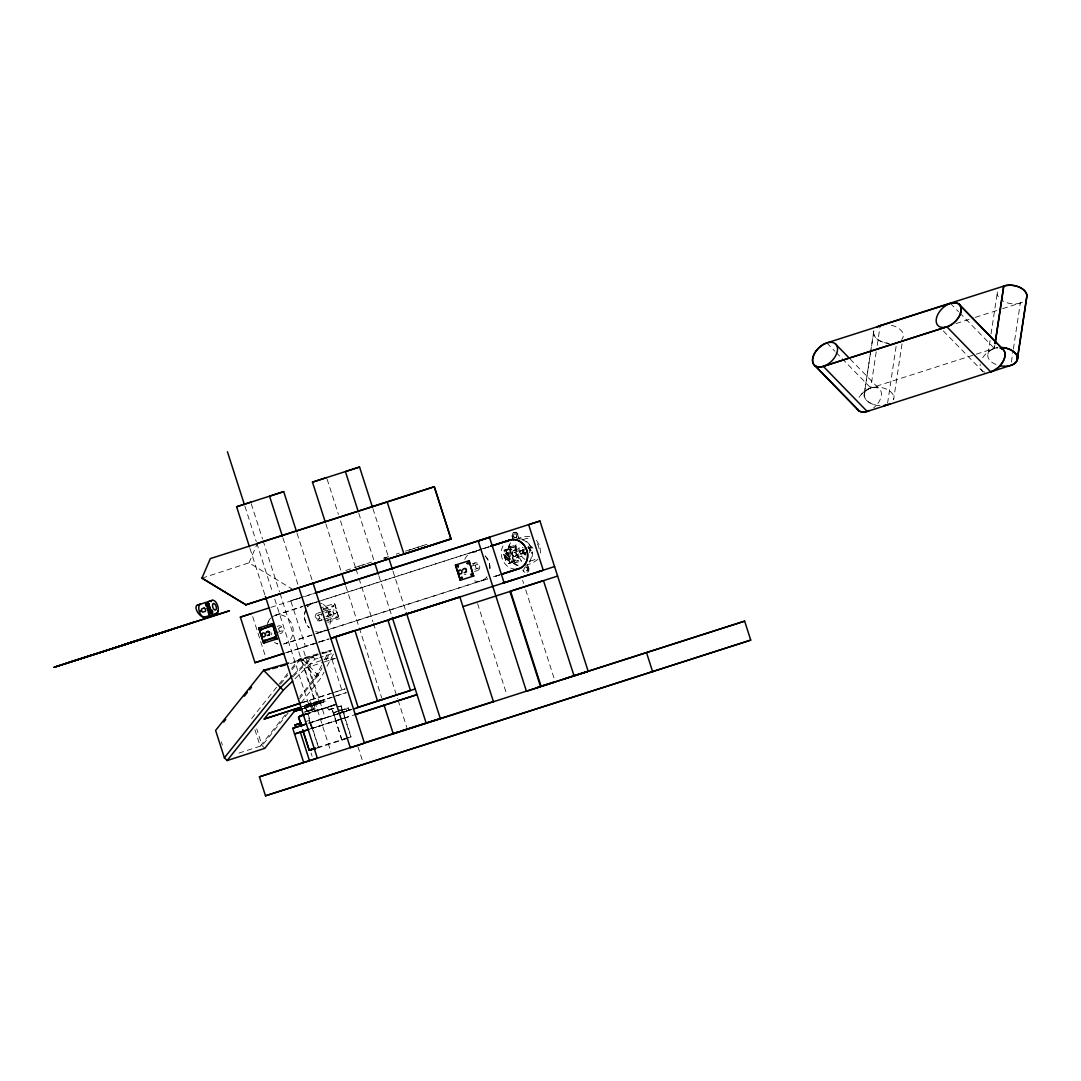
<?xml version="1.0" encoding="UTF-8"?>
<svg xmlns="http://www.w3.org/2000/svg" width="1081" height="1081" viewBox="0 0 1081 1081"><rect width="100%" height="100%" fill="white"/><g stroke="black" fill="none" stroke-linecap="round" stroke-linejoin="round"><path stroke-width="0.75" stroke-dasharray="5 3.75" d="M323.476 609.387L323.435 608.887M333.205 606.657C333.448 604.09 333.718 607.441 333.961 606.157M336.786 617.819C337.137 615.292 337.258 618.616 337.542 617.319M509.948 549.918L510.462 546.716L508.935 547.202L508.273 548.783L509.705 548.324L509.948 549.918L511.948 549.256L508.421 549.716L512.205 561.485L515.529 560.417L512.583 554.864L511.948 549.256M510.691 548.999L511.299 555.283L514.461 560.769M515.691 545.094L515.745 552.269L516.556 552.013L516.732 544.675L514.624 545.378M540.541 553.094L539.96 546.094L536.352 540.068M308.099 714.055L318.611 747.593L307.531 714.514L308.963 712.906L305.977 713.865M342.042 740.147L331.894 708.541L341.65 739.742L345.028 739.174M346.515 738.688L351.068 736.688L341.231 706.028L336.367 707.082M870.327 353.852L864.381 393.227L873.894 330.908A14.958 9.161 8.6 0 0 888.109 343.272M870.583 352.217L873.799 330.881M876.205 351.825L870.745 387.998A15.053 9.216 8.6 0 0 864.368 396.849A15.053 9.216 8.6 0 0 876.096 405.24M877.245 345.325L880.177 325.584M887.569 403.281L896.19 345.812M902.027 343.826L893.595 399.592A14.958 9.161 8.6 0 0 880.677 387.403A14.958 9.161 8.6 0 0 864.192 394.822A14.958 9.161 8.6 0 0 879.988 405.713M988.061 353.703L990.047 340.583M991.034 334.015L997.479 291.37A14.958 9.161 8.6 0 0 999.682 298.491M1011.397 362.094L1013.073 350.555M1013.383 348.974L1020.315 303.045A15.053 9.216 8.6 0 0 1023.261 301.721A14.958 9.161 8.6 0 1 1002.222 300.545M504.489 556.931L505.368 559.188L504.53 556.85L508.881 555.458L509.962 559.066L505.286 559.931L509.597 557.931L508.8 555.458M326.989 620.17L337.177 616.711M516.245 544.838C510.259 549.661 529.555 572.335 517.475 554.864L516.664 555.121L517.596 557.174L521.393 560.877M520.042 551.053L519.975 551.283A2.392 2.081 72 0 0 520.704 553.567L524.123 552.472A2.392 2.081 72 0 0 523.393 550.188L520.042 551.053L523.001 550.094M248.995 562.89L257.359 543.351M350.987 737.242L340.839 705.636M331.894 708.541L329.34 709.352L326.394 707.893L329.07 709.96L335.299 707.42M321.598 665.396L315.787 676.571L299.923 696.434M324.678 659.464L328.529 652.046L331.232 650.235L325.057 662.113M299.505 698.718L318.206 675.301L322.03 667.923M301.167 702.785L320.908 678.057L323.976 672.166M327.03 666.261L333.934 653.005L319.787 657.586M509.597 557.931L509.962 559.066M287.546 673.544L251.414 718.797L253.292 718.176M291.667 668.369L298.897 659.315L320.206 653.113M280.438 684.192L287.735 675.044M291.911 669.815L301.315 658.045L320.908 678.057M285.289 714.771L260.21 746.187L254.832 729.445M288.222 712.852L262.088 745.579L236.955 753.727M293.491 674.828L312.382 656.356L320.233 653.802M293.005 676.679L313.058 657.059L312.382 656.356L290.357 662.639M295.018 678.746L315.084 659.113L318.219 658.099M323.03 608.941L333.597 605.549M537.838 559.404L532.447 563.147L524.907 565.593M307.247 705.839L306.382 705.488L307.126 704.826M301.315 658.045L299.248 659.68L320.76 654.073M522.096 539.703A13.35 11.58 72 0 1 529.717 545.783L530.339 545.419L531.838 548.729L532.365 552.35A13.958 12.107 72 0 1 529.582 562.134M316.976 674.301L319.665 672.49M503.814 554.337L504.57 556.715L503.881 554.337L508.084 552.999L508.773 555.364L508.016 552.999M505.759 560.417L505.395 559.282M515.542 546.418L504.003 550.54L508.313 563.579L518.299 560.499M308.382 705.366L308.099 704.312L307.207 704.798L309.477 704.069L309.207 705.096M300.788 661.248L303.193 659.978M318.206 675.301L315.787 676.571L298.897 659.315M337.258 617.67L326.989 620.94M308.382 705.785C299.748 706.92 317.233 700.934 309.815 704.38M312.233 705.636L311.477 703.218L310.044 703.677M306.666 704.758L305.504 705.771L307.531 705.123L302.869 706.636L314.909 702.718M324.043 699.826L321.665 700.596L322.233 702.447L325.246 701.488L324.732 699.61L324.03 699.826L314.666 702.812L315.26 704.663L319.557 703.272L308.004 667.22L304.707 668.274L314.503 698.758L345.082 688.854L332.408 692.907M309.558 700.339L311.125 704.582L309.99 704.961M306.234 706.474L308.707 705.677C306.288 705.393 308.112 711.784 310.139 710.136M309.842 710.649C306.936 713.311 304.653 706.217 308.558 706.663M304.166 708.258L306.288 707.569M312.058 705.542L313.436 709.501L312.017 709.96L313.436 709.501M312.585 705.515L316.287 704.326M325.246 701.488L314.72 704.826M305.572 707.798C306.936 718.824 324.692 699.15 306.031 707.636M309.098 710.474L309.801 710.244M310.896 709.906C314.098 709.758 308.693 705.42 311.125 704.582M307.747 711.325L311.841 710.014M312.936 711.663C329.854 704.744 293.1 715.109 308.18 711.176M341.515 710.163C339.529 709.758 343.082 711.271 342.245 712.433M345.15 708.974C352.757 712.663 334.07 713.095 345.163 708.974M342.691 712.271L342.339 709.866L348.285 707.96L349.014 710.244L334.164 715.027L336.002 720.73L339.137 719.703M311.909 703.082L310.652 703.488M305.531 705.758L306.22 705.528M304.545 706.096L305.22 707.906M305.95 705.636L306.693 705.38L305.95 705.636L306.423 707.515M307.436 705.15L307.855 707.042M310.274 704.231L315.693 702.474L316.22 704.366L318.625 703.609M312.977 703.353L313.666 705.177M314.436 702.907C317.611 698.542 317.976 707.366 317.314 701.947M316.247 702.299C314.125 703.285 320.044 699.92 318.719 703.569M319.273 701.353L320.571 700.934L321.192 702.785M323.043 700.15L323.665 701.988L303.612 708.406M307.666 706.015L309.45 705.136M306.545 707.487L307.882 706.879M312.45 705.569L310.058 706.19M314.828 702.745L314.125 702.974L314.828 704.826L317.003 704.082M319.179 701.393L319.76 703.245L320.976 702.853M201.971 578.146L249.035 562.809L292.937 589.537M345.771 570.457L352.109 568.403M358.446 566.349L372.702 561.728M383.782 558.12L386.485 557.255M409.226 550.08L423.63 545.405M315.301 643.141L305.41 646.343L290.775 600.793L302.085 597.117M513.38 540.446L512.178 536.703A3.392 2.946 72 0 1 513.907 532.487L514.232 532.379A3.392 2.946 72 0 1 518.11 534.811L518.988 538.689A13.958 12.107 72 0 1 530.149 545.473L530.339 545.419M512.178 536.703L512.502 536.595A3.392 2.946 72 0 1 514.232 532.379M513.907 532.487A3.392 2.946 72 0 1 517.772 534.906L518.11 534.811M275.452 615.184L302.626 606.482L275.479 615.278M313.152 602.955L303.72 606.009L313.179 603.049A15.053 13.067 72 0 0 307.545 606.86A14.958 12.972 72 0 1 316.53 602.509M515.583 537.703A2 1.73 72 0 0 516.096 534.406A2 1.73 72 0 0 513.245 535.311A2 1.73 72 0 0 515.583 537.703L515.907 537.595A2 1.73 72 0 0 516.421 534.298A2 1.73 72 0 0 513.57 535.203A2 1.73 72 0 0 515.907 537.595M481.545 549.202L318.652 601.468M483.112 548.689L489.396 546.648M489.423 546.743L472.154 552.35A15.053 13.067 72 0 1 478.951 552.188M516.367 539.027L523.907 536.581L530.487 536.5M334.624 603.455L339.029 618.791L334.624 603.455L320.976 607.833M508.935 547.202L516.732 544.675M510.651 542.811A13.958 12.107 72 0 0 507.989 549.026L508.151 549.81L505.678 550.607L509.462 562.377L511.935 561.58L512.448 562.255M505.678 550.607L511.745 548.648M317.855 613.089L320.679 612.17M322.084 611.711L329.151 609.414M472.329 563.823L475.154 562.904M514.015 550.297L522.501 547.554M505.8 553.283L508.029 552.567L510.218 559.404L508.002 560.12L505.8 553.283L506.516 553.053M508.029 552.567L507.327 552.796L509.516 559.634L510.218 559.404M317.274 615.346L323.435 613.346M324.976 612.846L334.232 609.846M470.289 566.579L476.451 564.579M513.934 552.418L526.271 548.418M527.812 547.918L530.893 546.918M275.087 633.209L281.263 631.209M318.233 619.21A2 1.73 72 0 0 318.976 615.994A2 1.73 72 0 0 316.044 616.643A2 1.73 72 0 0 318.233 619.21L324.395 617.21M325.935 616.711L335.191 613.711A2 1.73 72 0 0 335.934 610.481A2 1.73 72 0 0 333.016 611.143A2 1.73 72 0 0 335.191 613.711M520.893 553.715L524.136 552.972A2.392 2.081 72 0 0 525.744 553.202M474.843 569.282L477.924 568.282M514.894 556.296A2 1.73 72 0 0 515.637 553.067A2 1.73 72 0 0 512.718 553.715A2 1.73 72 0 0 514.894 556.296L528.771 551.783M319.53 620.872L322.368 619.954M323.773 619.494L330.84 617.197A3.986 3.459 72 0 0 332.529 610.819A3.986 3.459 72 0 0 326.624 611.9A3.986 3.459 72 0 0 330.84 617.197M508.002 560.12L508.705 559.89M529.177 561.728A13.35 11.58 72 0 0 531.838 552.364L532.028 552.296M474.505 571.498L477.343 570.579M516.704 557.81L525.19 555.053M326.773 620.872L327.678 620.71L327.016 620.426M513.326 560.458L515.61 562.755L514.097 563.242L512.624 562.35L514.056 561.89L513.326 560.458L515.326 559.809M509.462 562.377L515.529 560.417M514.097 563.242L521.88 560.715M328.746 629.574L284.627 643.749L315.03 634.128M528.771 568.025A3.392 2.946 72 0 1 527.042 572.241A3.392 2.946 72 0 1 523.163 569.809L522.839 569.917A3.392 2.946 72 0 0 526.704 572.349A3.392 2.946 72 0 0 528.433 568.133L527.569 564.282M297.87 648.978L302.585 647.451L325.232 717.987L309.707 722.932M321.8 653.302L331.232 650.235L321.773 652.708M320.841 660.64L309.882 664.193L310.585 666.396L306.207 667.801M323.976 659.626L331.799 657.086L332.516 659.275L330.3 659.978M304.707 668.274L322.773 662.423M324.273 661.937L335.286 658.37L332.516 659.275M313.517 679.422L315.395 678.814M309.598 704.447L307.963 704.974M319.017 701.501L335.056 696.299M336.664 695.772L346.298 692.651L333.759 696.664M309.761 704.92L308.112 705.447M310.098 705.231L308.342 705.798M311.112 704.907L311.936 704.65L309.801 705.325M303.369 708.514L315.503 704.569M335.623 704.366L326.286 707.717L333.637 705.015M317.909 710.055L325.246 708.014L314.517 711.136M305.112 721.797L309.139 720.487L311.706 728.459L342.258 718.676M334.691 714.865L333.961 712.582L337.988 711.284M338.312 711.176L348.285 707.96M309.869 722.77L312.22 728.297M340.704 719.203L345.42 717.662L343.596 711.974M348.271 737.593L341.65 739.742M307.423 704.515L308.274 704.244M308.99 704.028L309.828 703.758M306.842 705.325L308.45 704.812M309.261 704.569L311.909 703.704M310.747 705.974L312.328 705.609M304.707 708.082L307.045 707.325M316.571 704.231L314.855 704.812M311.342 710.176L315.368 708.879M307.774 713.298L305.315 714.095L311.139 712.217M956.063 323.53L973.778 317.936M975.332 317.368L1001.06 309.207M1002.614 308.639L1020.315 303.045M354.406 567.701L365.27 564.228M383.877 558.269L389.917 556.161M396.159 554.161L399.281 553.161M405.524 551.175L427.373 544.175M290.775 600.793L313.341 593.523M270.899 607.373L303.099 597.023M304.653 596.577L314.287 593.496M477.87 550.351L304.234 605.968L317.057 601.982M479.437 549.743L489.058 546.77M511.732 547.648L513.948 546.959M504.286 550.053L507.867 548.918L507.908 549.891M323.624 609.711L333.678 606.509M515.745 552.269L516.556 552.013M504.57 556.715L508.773 555.364M504.962 557.945L509.192 556.701M516.664 555.121L517.475 554.864M508.638 563.633L512.218 562.485L511.691 561.661M516.083 561.215L518.231 560.526M327.786 622.399L339.502 618.643M330.313 628.966L487.045 578.916M493.409 576.781L499.827 574.822M316.598 633.52L487.599 578.875L481.315 580.916A15.053 13.067 72 0 0 486.923 577.011M318.327 642.168L327.962 639.074M285.587 652.87L328.975 638.979M287.127 652.424L328.921 639.047M302.302 702.542L330.813 693.421M301.694 702.853L317.787 697.704M309.139 703.961L311.477 703.218M314.99 702.691L315.679 702.474M302.923 706.582L302.856 706.636M308.058 704.934L310.152 704.272M315.368 702.582L318.652 701.515M302.437 706.677L332.191 697.164M309.544 710.339L311.936 709.555M311.49 709.704L314.314 708.798M309.45 712.784L312.882 711.649M304.72 714.298L334.056 704.88M317.8 710.433L333.732 705.298M305.545 714.568L335.826 704.826M329.07 709.96L341.407 705.974L338.488 706.906M333.961 712.582L339.718 710.744M308.558 723.175L337.394 713.906M339.002 713.392L351.811 709.271M308.869 723.121L340.92 712.96M342.488 712.46L351.906 709.447L339.353 713.487M320.517 719.514L337.785 713.987M310.396 728.864L352.041 715.487M310.706 728.824L355.298 714.663M316.976 747.633L347.987 737.674M317.368 748.038L347.906 738.228M307.207 704.596L305.328 705.19M309.369 704.515L310.95 704.015L309.963 703.907M309.531 705.001L310.45 704.798M311.76 705.785L312.747 705.474M313.301 705.285L314.152 705.028M318.854 703.488L319.557 703.272M308.626 710.636L306.72 711.244M343.028 709.663L341.961 710.001M314.26 702.961L315.071 704.717M311.544 728.621L322.341 725.216M349.014 710.244L348.109 708.014M305.774 705.055L308.585 704.15C312.341 703.069 307.328 707.69 307.477 704.704M290.357 663.545L313.058 657.059M322.314 653.667L328.529 652.046M531.838 552.364L532.555 552.296M337.84 709.704L341.366 710.19M507.989 549.026L508.516 549.175A13.35 11.58 72 0 1 511.07 543.23M312.382 656.356L315.084 659.113M264.791 748.336L262.088 745.579L256.724 728.837M950.442 303.342L958.509 311.706M959.685 312.814L994.385 348.433A15.053 9.256 -44.3 0 1 997.493 347.744M943.294 330.908L982.561 371.202M850.085 358.987L878.961 388.62M826.843 342.961L834.937 351.257M836.086 352.433L870.813 387.971M517.772 534.906L519.096 539.243M527.231 564.377L528.433 568.133M512.502 536.595L513.705 540.338M522.636 580.281L523.65 583.443M525.69 589.78L554.729 680.233M509.529 549.364L513.299 561.134M505.894 550.54L509.678 562.309M477.586 603.63L506.624 694.083M372.931 508.665L388.363 556.729M392.984 571.146L406.361 612.792M386.187 557.35L386.417 558.08M385.863 557.458L386.093 558.174M385.552 557.553L385.782 558.282M385.241 557.661L385.471 558.377M358.797 513.259L374.229 561.309M378.85 575.727L391.714 615.778M327.111 479.167L338.434 514.407M340.488 520.812L355.406 567.268M355.919 568.876L358.487 576.876M359 578.484L372.891 621.737M373.404 623.345L397.578 698.637M398.092 700.231L406.834 727.472M325.84 523.799L341.272 571.863M345.893 586.28L358.757 626.318M359.27 627.926L381.728 697.88M297.059 533.284L312.49 581.335M332.002 659.424L341.785 689.908M322.314 631.52L322.354 631.615A15.053 13.067 72 0 1 315.517 631.682M357.919 746.606L363 762.429M282.925 537.865L297.843 584.321M251.251 503.773L262.561 539.014M263.075 540.622L279.533 591.888M280.06 593.483L330.975 752.079M310.436 704.19L311.031 706.042M244.928 506.246L256.251 541.513M256.765 543.108L272.723 592.807M274.777 599.212L308.923 705.19L308.382 704.217M249.968 548.405L265.399 596.469M311.098 753.079L312.112 756.241M252.684 616.616L265.791 657.464M221.389 741.971L222.375 745.025M485.193 555.972A15.053 13.067 72 0 1 489.788 570.309M486.855 576.943A14.958 12.972 72 0 1 471.208 579.457M464.749 559.323A14.958 12.972 72 0 1 478.937 552.283M485.139 556.039A14.958 12.972 72 0 1 489.707 570.282M305.693 609.968A15.053 13.067 72 0 0 309.274 627.899A14.958 12.972 72 0 1 305.774 610.008M274.506 642.465A15.053 13.067 72 0 0 277.817 643.911A14.958 12.972 72 0 1 274.547 642.371M268.007 622.197A15.053 13.067 72 0 1 272.385 616.697M325.367 630.007A14.958 12.972 72 0 1 315.53 631.588M319.976 602.982A14.958 12.972 72 0 1 322.192 603.833M323.26 604.414A14.958 12.972 72 0 1 327.881 627.629M272.439 616.792A14.958 12.972 72 0 1 292.411 625.561A14.958 12.972 72 0 1 281.263 644.29M267.061 625.818A14.958 12.972 72 0 1 269.912 619.156M466.033 574.241A3.986 3.459 72 0 1 464.208 574.187M277.249 626.521A3.986 3.459 72 0 1 282.898 628.683A3.986 3.459 72 0 1 279.384 633.561M473.113 564.674A3.986 3.459 72 0 1 477.843 563.39A3.986 3.459 72 0 1 479.383 568.809A3.986 3.459 72 0 1 474.654 570.092M271.709 632.858A3.986 3.459 72 0 1 271.601 634.885M534.973 559.296A11.445 9.932 72 0 1 530.068 560.863M524.934 559.39A11.445 9.932 72 0 1 519.975 543.986M523.312 539.811A11.445 9.932 72 0 1 530.839 538.608M537.365 543.811A11.445 9.932 72 0 1 539.176 549.445M518.137 565.255A13.35 11.58 72 0 1 512.597 561.89L512.259 562.323A13.958 12.107 72 0 0 521.258 566.268M525.474 567.052A2 1.73 72 0 1 527.393 569.011A2 1.73 72 0 1 525.798 570.998A2 1.73 72 0 1 523.893 569.038M525.812 566.944A2 1.73 72 0 1 527.717 568.903A2 1.73 72 0 1 526.136 570.89A2 1.73 72 0 1 524.217 568.944M524.231 568.43A2 1.73 72 0 1 524.623 567.539M525.609 554.296A3.932 3.419 72 0 1 523.042 548.621M528.406 547.756A3.932 3.419 72 0 1 529.028 548.553M525.38 554.377A3.932 3.419 72 0 1 522.812 548.702M528.177 547.837A3.932 3.419 72 0 1 528.798 548.635M525.217 554.134A4.432 3.851 72 0 1 522.961 550.364M528.487 546.5A4.432 3.851 72 0 1 529.866 553.391M525.839 552.823A2.392 2.081 72 0 1 525.312 552.594M524.217 551.161A2.392 2.081 72 0 1 524.123 549.945M525.298 554.85A4.432 3.851 72 0 1 522.947 547.54M528.46 547.486A4.432 3.851 72 0 1 529.15 548.391M529.622 549.445A4.432 3.851 72 0 1 529.514 552.769M529.622 548.716A2 1.73 72 0 1 532.095 547.135A2 1.73 72 0 1 532.528 550.445A2 1.73 72 0 1 529.69 549.229M525.325 553.891A3.986 3.459 72 0 1 523.177 549.54M528.014 546.878A3.986 3.459 72 0 1 529.46 553.026M321.706 619.291A3.986 3.459 72 0 1 316.882 620.17A3.986 3.459 72 0 1 315.679 614.67A3.986 3.459 72 0 1 320.503 613.792M321.219 614.494A3.986 3.459 72 0 1 321.773 615.373M515.637 569.133A14.958 12.972 72 0 1 503.043 560.728A14.958 12.972 72 0 1 503.584 544.959M859.152 397.268A14.958 9.188 -44.3 0 1 877.894 388.011A14.958 9.188 -44.3 0 1 876.461 405.159M875.569 406.091A14.958 9.188 -44.3 0 1 873.624 407.834M984.845 372.242A14.958 9.188 -44.3 0 1 980.197 364.094M982.737 357.73A14.958 9.188 -44.3 0 1 997.452 347.825M997.831 347.636A15.053 9.216 8.6 0 0 994.331 348.379L870.745 387.998A15.053 9.256 -44.3 0 0 859.084 397.254M996.033 364.527A14.958 9.161 8.6 0 1 987.804 354.879A14.958 9.161 8.6 0 1 997.871 347.704M889.406 343.434A15.053 9.216 8.6 0 1 875.056 328.705M891.379 325.313A14.958 9.161 8.6 0 1 901.757 339.42M994.831 345.096L994.317 348.46L994.885 345.15M500.138 574.714L493.855 576.741L500.165 574.808M508.381 554.134L504.178 555.485L508.408 554.229M316.49 704.258L315.895 702.407L316.476 704.258M475.545 565.606A2 1.73 72 0 0 477.491 568.403A2 1.73 72 0 0 478.545 565.309A2 1.73 72 0 0 475.545 565.606M278.871 628.52A2 1.73 72 0 0 280.817 631.318A2 1.73 72 0 0 281.871 628.237A2 1.73 72 0 0 278.871 628.52M328.273 612.819A1.986 1.73 72 0 0 330.61 615.197A1.986 1.73 72 0 0 331.124 611.914A1.986 1.73 72 0 0 328.273 612.819M328.746 612.67A1.986 1.73 72 0 0 331.083 615.048A1.986 1.73 72 0 0 331.597 611.751A1.986 1.73 72 0 0 328.746 612.67M512.11 552.242A3.986 3.459 72 0 0 515.813 557.985A3.986 3.459 72 0 0 518.15 551.918A3.986 3.459 72 0 0 512.11 552.242"/><path stroke-width="1.5" d="M208.011 608.035L207.255 607.671L207.917 609.873M275.155 637.79L264.332 640.749L274.979 636.885M264.561 641.047L265.467 640.884L264.413 640.263M271.723 626.44C276.466 623.751 243.63 635.75 271.399 625.723M275.304 637.601L274.479 638.006L274.709 637.155M211.754 612.954L212.538 612.697L211.754 612.954L210.957 610.684L211.93 610.373L212.133 611.887M207.403 606.009L206.309 604.265L207.147 606.09C210.565 606.927 208.957 601.32 206.728 603.711L207.322 606.036M857.314 409.01A15.053 9.256 -44.3 0 0 867.192 411.456L823.317 366.337A15.053 9.256 -44.3 0 1 812.642 358.622A15.053 9.256 -44.3 0 1 826.857 342.88L950.442 303.342A15.053 9.256 -44.3 0 1 961.104 311.125A15.053 9.256 -44.3 0 1 946.888 326.867L823.303 366.405A14.958 9.188 -44.3 0 1 815.263 352.23A14.958 9.188 -44.3 0 1 836.667 345.38A14.958 9.188 -44.3 0 1 823.317 366.337L946.888 326.786A14.958 9.188 -44.3 0 0 960.239 305.842A14.958 9.188 -44.3 0 0 938.835 312.679A14.958 9.188 -44.3 0 0 946.888 326.786L990.777 371.905A15.053 9.256 -44.3 0 0 1004.114 359.351A15.053 9.256 -44.3 0 0 1000.317 347.96M990.777 371.905L990.791 371.837A14.958 9.188 -44.3 0 0 1004.033 359.351A14.958 9.188 -44.3 0 0 1000.263 348.041M995.074 343.461L1003.749 286.046A15.053 9.216 8.6 0 1 1020.356 287.614A15.053 9.216 8.6 0 1 1026.693 297.734L1017.275 360.081M995.128 343.515L1003.749 286.046M1017.167 360.054L1026.585 297.721A14.958 9.161 8.6 0 0 1020.302 287.654A14.958 9.161 8.6 0 0 1003.803 286.1L880.177 325.584A15.053 9.216 8.6 0 0 877.232 326.908M207.511 607.887C208.755 611.184 206.336 609.292 207.917 607.671M207.43 608.049L208.093 609.698M209.619 613.643C210.187 611.022 210.727 611.589 209.376 611.306M212.498 611.751L211.89 610.697L212.362 611.522M260.832 629.101L261.886 629.723L260.98 629.885M302.991 714.838L298.586 717.406L301.086 725.202M257.4 543.338L434.359 486.72L451.061 538.933L245.819 604.82L201.917 578.159L210.336 558.607L387.282 501.989M202.012 578.065L245.9 604.725M208.498 604.157L208.255 603.495M208.43 609.819L209.403 609.535C207.255 604.576 211.119 610.062 208.89 607.184L209.673 609.454L208.444 607.333L207.782 610.022M288.776 663.085L263.615 670.274L215.605 730.405L224.402 757.808L227.105 760.565L264.791 748.336L294.924 710.595M223.672 722.04L225.74 719.46M244.32 696.178L247.414 692.299M249.481 689.719L251.549 687.138M224.402 757.808L280.506 687.53L292.329 675.963M227.105 760.565L283.208 690.286L292.654 681.057M301.14 707.217L264.183 719.041L268.669 713.419L300.707 703.042M210.525 613.386L210.444 612.049L210.011 613.413A1.54 0.77 72.3 0 0 210.363 613.454L210.754 613.265M209.038 605.468L208.174 603.239M209.498 613.197L210.633 612.67M458.155 565.904L458.344 566.863L458.371 565.904M462.141 577.957L461.452 577.416L462.168 577.186M471.829 574.862L471.14 574.308L471.856 574.079M209.282 605.387L208.444 605.671L207.876 603.333M112.613 648.668L229.469 610.765L54.05 667.301L91.939 654.951M298.802 707.947L299.423 707.744M299.396 709.798L300.018 709.595M293.275 709.677L299.896 707.569M295.572 710.974L301.869 709.001M297.897 710.244L302.207 708.879L293.627 711.595L295.748 710.92M249.454 546.81L236.604 506.759L250.738 502.179M325.327 522.191L312.463 482.153L326.597 477.559M296.545 531.676L283.695 491.625L269.561 496.22L282.411 536.271M372.418 507.07L359.554 467.019L345.42 471.6L358.284 511.651M434.359 486.72L387.201 502.016L403.997 554.215L451.115 538.919M197.255 605.211L212.389 600.306A6.797 3.378 72.3 0 1 217.686 605.738A6.797 3.378 72.3 0 1 216.551 613.251L204.66 617.102A7.067 3.378 53.8 0 1 197.607 612.238A7.067 3.378 53.8 0 1 197.255 605.211L200.498 604.171A6.797 3.378 72.3 0 0 199.363 611.684A6.797 3.378 72.3 0 0 204.66 617.102M206.566 604.198L206.525 606.292L205.512 604.103L206.782 606.211L206.309 604.265M206.498 605.873L206.525 603.779L207.363 605.617M208.755 604.076L207.444 604.468L208.66 603.968L207.795 603.657M209.052 605.184C205.349 605.995 210.579 603.347 208.363 605.401M209.579 608.36C209.606 604.049 211.079 612.765 209.849 607.225C210.646 611.076 207.795 605.292 209.903 608.684M208.376 608.887L208.201 607.752L208.971 608.684M208.768 609.738L208.66 609.076M209.146 609.616L209.809 609.4L208.849 609.008M208.741 613.67L209.552 613.413C207.876 615.319 208.43 607.927 209.376 613.724L209.93 613.062M211.254 612.414C211.336 608.603 211.471 614.751 210.7 611.13C212.376 616.724 208.903 608.184 211.349 611.968M208.255 612.143L208.565 611.454M210.565 612.441L209.782 611.333M208.822 613.9L210.079 613.495M245.819 604.82L450.953 538.865M283.911 653.451L254.994 662.707L240.36 617.143L251.67 613.481M504.151 582.929L489.531 537.379L478.221 541.04L526.461 691.3L540.595 686.705L510.029 591.496M588.186 671.274L541.108 686.394L510.529 591.185L543.486 580.646L574.052 675.855L588.186 671.274L539.946 521.015L528.636 524.677L543.27 570.241L503.084 583.091M490.963 546.135L509.813 540.027A15.053 13.067 72 0 1 526.852 550.378A15.053 13.067 72 0 1 519.015 568.687L501.733 574.295M490.99 546.229L509.813 540.027M258.764 627.993L263.642 643.181L258.764 627.993L272.426 623.629L276.831 638.966L272.426 623.629M455.439 565.079L460.317 580.254L455.439 565.079L469.086 560.701L473.492 576.038L469.086 560.701M501.706 574.2L518.988 568.592L501.395 574.227M254.994 662.707L283.979 653.383M330.827 638.439L335.542 636.912L358.189 707.447M390.984 618.927L387.849 619.94L410.483 690.475L377.539 701.015L354.892 630.48M502.624 583.281L513.705 579.686M554.58 566.566L330.529 638.533M557.62 576.065L462.938 606.63M264.183 719.041L291.465 710.19M300.18 709.501L302.315 708.866M305.707 724.135L295.721 727.337L294.816 725.108L301.14 723.054M563.079 679.233L744.633 621.143L750.727 640.114L265.494 795.805L259.399 776.834L303.666 762.47L292.735 728.297L295.87 727.27M353.473 708.974L415.199 688.948M308.45 729.594L294.559 733.985L303.464 731.121M355.298 714.663L417.023 694.637L355.244 714.446M313.571 748.701L309.098 750.16L302.585 729.891M315.625 748.565L309.098 750.16L315.436 748.133M303.693 762.456L317.314 758.065M383.958 704.826L393.214 733.661L397.93 732.121M401.065 731.107L405.78 729.58M393.214 733.661L440.305 718.527L406.361 612.792M542.676 685.895L553.661 682.327M259.399 776.834L744.633 621.143M265.494 795.805L750.727 640.114M158.272 633.588L122.734 645.019L195.039 621.791M63.725 664.261L171.041 629.723L68.887 662.41M297.937 724.094L296.951 724.419L299.559 723.581M300.086 723.419L301.072 723.094L299.572 723.581M312.463 482.153L359.554 467.019M236.604 506.759L283.695 491.625M212.389 600.306L209.146 601.347A7.067 3.378 53.8 0 1 211.308 601.604M206.728 603.711L207.984 605.819L207.147 606.09M207.714 603.387L208.701 605.59M208.417 609.157L209.092 608.927M210.957 610.684L212.119 610.36L212.66 611.346M211.16 612.441L210.7 611.13M54.05 667.301L171.041 629.723L83.899 657.843M867.192 411.456L1010.897 365.378A15.053 9.216 8.6 0 0 1016.775 355.23A15.053 9.216 8.6 0 0 1001.655 347.528A14.958 9.161 8.6 0 1 1017.424 358.878A14.958 9.161 8.6 0 1 999.695 365.648M314.895 593.077L539.946 521.015M240.36 617.143L269.345 607.819M315.895 592.983L489.531 537.379M490.625 546.162L509.84 540.122M263.642 643.181L277.304 638.817M460.317 580.254L473.964 575.889M334.394 637.02L353.676 630.845M392.254 618.508L458.141 597.428M538.5 571.714L541.716 570.687M333.799 637.439L459.155 597.32M268.669 713.419L300.126 703.353M300.504 709.447L301.369 709.122M300.018 715.811L304.72 714.298M299.126 716.622L303.937 715.082M300.761 723.203L294.816 725.108M356.622 707.731L382.242 699.488M302.802 731.351L309.125 729.324M315.828 748.525L309.274 750.106L302.721 729.675M363.851 742.971L397.578 732.175M400.794 731.148L424.901 723.432M427.752 722.54L493.99 701.339M535.757 687.962L553.431 682.314M292.735 728.297L306.626 723.905M269.642 669.45L263.615 670.274L283.208 690.286M272.52 668.639L277.385 667.247M280.628 666.315L285.492 664.937M263.615 670.274L264.967 670.328M1002.6 349.014L958.712 303.964L1002.546 349.082M835.072 343.582L848.936 357.811M887.271 404.862L887.325 404.916A15.053 9.216 8.6 0 1 883.826 405.659M815.101 365.702L858.99 410.739M815.033 365.783L858.922 410.821M211.092 612.049L210.403 610.873L211.187 613.13M209.309 609.562L208.201 607.414L208.606 609.792M208.201 607.752L208.714 608.765M206.268 603.86L207.12 605.698M646.614 652.938L652.708 671.923M434.224 486.761L450.98 538.96M459.898 597.144L493.504 701.839M388.876 558.323L392.471 569.538M374.742 562.917L378.336 574.133M392.227 617.386L426.171 723.108M341.785 573.457L345.38 584.672M313.004 582.943L364.446 743.133L350.312 747.728L298.869 587.524M227.429 451.736L244.414 504.638M265.399 596.469L317.355 758.267M298.68 717.108L301.707 726.54M300.329 732.134L309.463 760.619M211.646 610.468L212.389 612.751M212.16 612.819L211.417 610.535L211.998 612.873M210.484 609.184L209.66 606.941L209.836 608.279M208.93 607.522L209.552 609.481M207.011 603.617L207.741 605.9M208.444 611.495L209.201 613.522M206.363 603.833L206.755 605.792M207.12 603.576L207.566 605.955M208.444 607.671L208.619 608.806M209.606 607.306L209.741 608.738M506.8 541.635A14.958 12.972 72 0 1 526.569 549.783A14.958 12.972 72 0 1 516.772 569.065M266.926 631.953A1.986 1.73 72 0 1 268.561 631.439M269.385 631.939A1.986 1.73 72 0 1 269.696 632.331M269.615 634.709A1.986 1.73 72 0 1 268.885 635.223M266.075 632.993A1.986 1.73 72 0 1 268.25 631.642A1.986 1.73 72 0 1 269.453 634.304A1.986 1.73 72 0 1 267.075 635.196M464.776 568.444A1.986 1.73 72 0 1 466.37 569.417M466.533 571.376A1.986 1.73 72 0 1 466.289 571.781M462.736 570.065A1.986 1.73 72 0 1 464.762 568.66A1.986 1.73 72 0 1 466.195 571.052A1.986 1.73 72 0 1 464.168 572.471M217.821 610.738A7.067 3.378 53.8 0 1 216.551 613.251M200.823 611.454A1.757 0.878 72.3 0 1 200.553 610.589M869.381 410.51A14.958 9.188 -44.3 0 1 857.395 408.956M890.19 403.551A14.958 9.161 8.6 0 1 883.785 405.605M877.313 326.948A14.958 9.161 8.6 0 1 882.501 325.084M209.295 604.847L208.66 604.387L209.295 604.847M457.398 566.403L458.236 566.768L457.425 566.282M460.979 577.565L461.817 577.93L461.019 577.443M467.087 563.309L467.911 563.674L467.087 563.309M467.56 563.147L468.384 563.512L467.56 563.147M470.667 574.457L471.505 574.835L470.667 574.457M204.039 608.09L201.971 608.752A1.757 0.878 72.3 0 0 201.674 610.711A1.757 0.878 72.3 0 0 203.052 612.116L205.12 611.441A1.757 0.878 72.3 0 0 205.404 609.495A1.757 0.878 72.3 0 0 204.039 608.09M458.574 571.106A2 1.73 72 0 0 460.52 573.903A2 1.73 72 0 0 461.573 570.809A2 1.73 72 0 0 458.574 571.106M261.913 634.034A2 1.73 72 0 0 263.859 636.831A2 1.73 72 0 0 264.913 633.736A2 1.73 72 0 0 261.913 634.034M212.565 604.833A3.446 1.716 72.3 0 0 215.065 610.089A3.446 1.716 72.3 0 0 215.768 605.414A3.446 1.716 72.3 0 0 212.565 604.833"/></g></svg>
